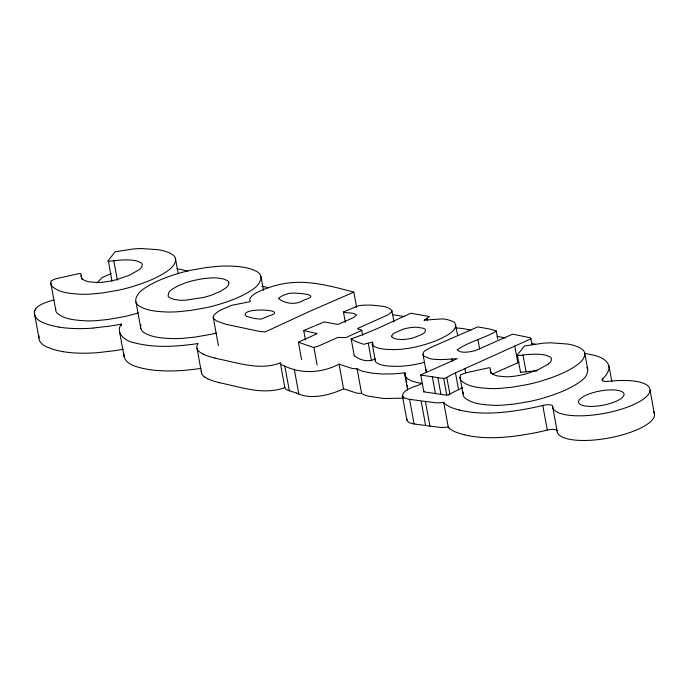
<?xml version="1.0" encoding="UTF-8"?>
<svg xmlns="http://www.w3.org/2000/svg" width="689" height="689" viewBox="0 0 689 689"><rect width="100%" height="100%" fill="white"/><g stroke="black" fill="none" stroke-linecap="round" stroke-linejoin="round"><path stroke-width="1.03" d="M305.416 339.832L303.72 330.505L314.468 325.966M353.836 292.153L309.654 311.368L265.076 331.986L258.478 331.202L225.656 324.226L216.656 320.996L213.59 318.482L213.211 317.319L214.072 314.804L219.386 310.575L231.332 305.399L250.202 301.627L249.719 299.129L251.321 296.537A34.183 10.731 -10.4 0 1 252.889 295.15A33.528 10.524 -10.4 0 1 256.902 292.532L263.792 289.337L273.257 286.107A34.7 10.895 -10.4 0 1 283.394 283.756C307.07 279.312 331.211 286.099 353.836 292.153L356.54 306.846M532.244 344.724L530.582 337.843L512.995 334.225A2.48 0.775 -10.4 0 0 512.185 334.337L475.531 350.546C469.812 351.898 461.673 353.862 457.048 349.917C468.666 341.778 483.73 338.454 496.166 331.366A2.825 0.887 -10.4 0 0 496.278 330.97L490.49 329.17L478.278 326.956A2.325 0.732 -10.4 0 0 477.288 327.077L430.487 347.626L425.087 350.684A19.223 6.037 -10.4 0 0 423.477 352.363L422.994 354.379L426.069 371.121A26.044 8.173 -10.4 0 0 426.732 372.491M345.275 322.418L343.458 311.936L358.556 305.727L362.672 305.227A48.773 15.313 -10.4 0 1 373.739 305.279C379.777 306.2 387.64 305.666 391.895 310.627L391.662 311.884L388.338 314.692L357.737 328.403L358.013 329.066L359.813 329.557A16.596 5.211 -10.4 0 1 360.476 329.652L361.759 330.367L354.99 333.407A26.139 8.208 -10.4 0 0 354.034 333.829L346.05 337.532L337.929 337.421L318.886 345.861L313.521 347.497L298.389 342.2L317.293 333.597L303.72 330.591M138.248 312.952L136.439 313.495A62.544 19.636 -10.4 0 1 122.358 316.992L107.338 319.558L95.814 320.686A51.529 16.183 -10.4 0 1 85.341 320.85C75.712 320.084 64.594 319.722 56.989 313.013A50.323 15.804 -10.4 0 1 55.654 309.594L50.779 282.998L51.279 280.681L55.568 278.847L79.226 273.559A2.437 0.767 -10.4 0 1 80.863 273.559L81.836 279.389M55.663 309.594L55.731 308.655M517.422 354.904L524.346 346.033L542.803 343.217A49.556 15.563 -10.4 0 1 550.856 342.829L567.633 344.035A74.369 23.348 -10.4 0 1 573.859 345.43L578.751 347.187L582.214 349.271A53.303 16.734 -10.4 0 1 584.599 352.57L587.872 370.234L586.563 375.255A59.59 18.706 -10.4 0 1 581.792 380.5C570.595 388.975 557.117 393.815 543.828 397.932A62.544 19.636 -10.4 0 1 529.738 401.429L514.717 404.004L503.194 405.123A51.529 16.183 -10.4 0 1 492.73 405.296C483.092 404.529 471.974 404.159 464.369 397.45A50.323 15.804 -10.4 0 1 463.042 394.03L459.968 377.288L460.691 374.704L466.384 372.732L488.423 367.848A2.437 0.767 -10.4 0 1 490.06 367.857L491.05 373.774M463.042 394.03L463.352 392.127M123.908 353.862C123.727 364.602 137.318 367.091 145.474 368.951C163.81 372.31 182.645 371.026 200.99 368.4M373.188 345.43L372.542 342.063L363.706 344.319L355.533 341.434L351.123 339.014M140.849 324.691L140.599 327.749L141.211 329.592A56.11 17.621 -10.4 0 0 144.268 332.804C152.682 337.653 162.793 338.213 172.284 338.609A55.912 17.561 -10.4 0 0 183.231 338.308L195.202 337.067L210.498 334.398A60.623 19.034 -10.4 0 0 216.346 333.054M375.479 359.546L375.359 360.993A24.632 7.734 -10.4 0 0 376.392 362.655C382.748 366.574 390.818 366.135 398.035 366.359A35.595 11.179 -10.4 0 0 405.761 365.842L407.776 365.609A37.817 11.877 -10.4 0 0 411.893 365.015A39.738 12.48 -10.4 0 0 419.868 363.465L423.804 362.492M339.419 364.292L352.105 368.434A22.858 7.174 -10.4 0 0 357.074 368.77A50.908 15.985 -10.4 0 0 363.318 371.449L372.293 373.205L382.412 374.015L393.617 373.886L405.003 372.87L405.218 376.082L407.63 378.881L411.996 381.095L418.051 382.739A49.97 15.692 -10.4 0 0 422.004 383.377C417.87 386.624 404.469 387.623 402.35 395.546L406.984 420.626L409.025 422.59L413.012 423.813A16.769 5.262 -10.4 0 0 413.882 423.95L425.621 425.483L421.1 400.843L409.361 399.319A16.769 5.262 -10.4 0 1 408.491 399.181L404.236 397.811L402.35 395.546M531.098 338.445L531.064 338.532A2.463 0.775 -10.4 0 1 530.702 338.902L455.472 372.87A91.525 28.74 -10.4 0 0 446.816 377.365M407.061 418.791L406.872 420.187M372.62 342.269L372.284 344.25L375.359 360.993M426.319 369.511L426.069 371.121M108.233 260.614L115.149 251.743L133.606 248.927A49.556 15.563 -10.4 0 1 141.658 248.54L158.436 249.745A74.369 23.348 -10.4 0 1 164.662 251.141L169.554 252.889L173.017 254.973A53.303 16.734 -10.4 0 1 175.402 258.28L175.523 261.148L174.3 264.223A59.59 18.706 -10.4 0 1 169.528 269.459C158.332 277.934 144.854 282.774 131.556 286.891A62.544 19.636 -10.4 0 1 117.475 290.396L102.454 292.963L90.931 294.082A51.529 16.183 -10.4 0 1 80.467 294.255C70.829 293.488 59.71 293.126 52.106 286.417A50.323 15.804 -10.4 0 1 50.779 282.998M93.377 328.007L109.336 326.155A88.158 27.681 -10.4 0 0 121.264 324.114C114.65 333.545 126.397 341.847 134.992 342.941C155.43 348.152 176.884 346.576 197.545 343.604M35.75 308.775L35.105 309.861A36.526 11.472 -10.4 0 0 34.889 310.394M96.865 282.869L102.308 277.486L111.248 273.516M548.349 364.007L539.099 369.287L526.43 373.782A30.91 9.706 -10.4 0 1 518.292 375.6A28.215 8.862 -10.4 0 1 515.338 376.082L511.135 376.564A23.443 7.364 -10.4 0 1 505.95 376.797L498.009 376.039A31.487 9.887 -10.4 0 1 491.403 372.973M424.045 391.274L423.58 391.8L440.934 394.358A59.702 18.741 -10.4 0 0 443.389 394.763L447.462 395.073A1.559 0.491 -10.4 0 0 448.384 394.883L448.642 394.797M457.694 335.44L455.041 323.227A33.218 10.43 -10.4 0 0 452.57 321.289L447.066 319.515A24.597 7.725 -10.4 0 0 441.959 318.921L426.31 319.98A9.198 2.885 -10.4 0 1 424.028 320.247L429.471 316.544L411.324 313.314A2.601 0.818 -10.4 0 0 410.446 313.417L379.484 327.568A191.594 60.158 -10.4 0 1 353.009 338.23L351.958 338.592A3.979 1.249 -10.4 0 0 350.994 338.997M354.525 355.533C358.461 359.701 368.632 362.888 375.152 358.84M462.672 387.7L458.547 389.612L455.472 372.87M315.493 325.492L324.33 321.909L337.954 324.476L353.276 317.715L356.532 315.054C353.156 311.79 347.549 313.624 343.398 312.151M492.402 374.093L519.118 362.199M339.066 364.145C322.09 372.982 301.739 374.299 284.824 366.117A26.225 8.234 -10.4 0 1 282.723 365.342L282.085 364.998A23.46 7.364 -10.4 0 1 280.302 362.957C260.184 370.587 238.971 363.12 219.076 359.072M343.682 388.82C329.488 395.297 310.308 400.145 296.528 393.023M429.97 370.742L457.22 358.659L451.941 358.986L452.32 361.079M429.109 371.104L420.471 375.023L437.859 377.615A54.457 17.096 -10.4 0 0 441.055 378.123L444.388 378.33A1.559 0.491 -10.4 0 0 445.318 378.14L445.568 378.054A8.122 2.549 -10.4 0 0 446.756 377.417L449.943 394.117A91.525 28.74 -10.4 0 1 458.59 389.621M265.584 317.293L267.935 316.329A28.309 8.888 -10.4 0 0 268.839 315.941C289.569 309.817 247.696 307.527 245.611 313.581A8.552 2.687 -10.4 0 0 245.034 314.399L246.274 316.225L252.458 318.06A126.139 39.609 -10.4 0 0 254.672 318.525L261.028 319.171A28.309 8.888 -10.4 0 1 261.932 318.774L265.265 317.422M296.382 392.98L289.346 390.758A26.225 8.234 -10.4 0 1 287.244 389.974L286.607 389.638A23.46 7.364 -10.4 0 1 284.824 387.588C263.181 395.598 240.633 386.96 219.283 382.688M54.121 299.939L50.831 300.835A25.381 7.967 -10.4 0 0 35.561 308.793M198.079 343.518L198.079 343.518A48.161 15.124 -10.4 0 0 197.571 349.676A55.843 17.535 -10.4 0 0 200.421 352.535L203.289 354.163M82.215 278.683A31.487 9.887 -10.4 0 0 88.778 281.758L96.753 282.499A23.443 7.364 -10.4 0 0 101.946 282.275L106.149 281.784A28.215 8.862 -10.4 0 0 109.095 281.31A30.91 9.706 -10.4 0 0 117.242 279.484L129.902 274.997L139.152 269.709A31.177 9.792 -10.4 0 0 142.063 266.195L142.218 264.309A23.314 7.321 -10.4 0 0 141.064 262.742L136.853 260.985A32.659 10.257 -10.4 0 0 124.158 259.925A44.776 14.056 -10.4 0 0 113.797 260.761L108.655 261.269M548.349 364.007A31.177 9.792 -10.4 0 0 551.26 360.485L551.415 358.599A23.314 7.321 -10.4 0 0 550.253 357.031L546.041 355.274A32.659 10.257 -10.4 0 0 533.355 354.224A44.776 14.056 -10.4 0 0 522.985 355.05L517.844 355.558M403.323 398.156L383.894 398.518L367.831 396.089A50.908 15.985 -10.4 0 1 361.579 393.41A22.858 7.174 -10.4 0 1 356.626 393.066L343.94 388.932M437.584 359.529L441.511 359.563A59.883 18.801 -10.4 0 0 451.95 358.969M520.867 372.301L526.069 371.776L522.994 355.033M392.609 314.675L404.667 316.621M261.88 286.331L268.917 287.675M584.565 353.268C593.108 355.223 605.898 356.334 609.016 366.135L611.841 381.534M59.047 327.103L57.041 326.75A101.145 31.754 -10.4 0 1 48.833 324.777L42.813 322.547A74.016 23.237 -10.4 0 1 34.769 310.403M63.569 351.743L61.562 351.39A101.145 31.754 -10.4 0 1 53.354 349.409L47.334 347.187A74.016 23.237 -10.4 0 1 39.084 335.819M421.987 400.989L435.965 402.781A23.598 7.407 -10.4 0 0 443.733 402.445L444.483 403.254M426.569 425.638L440.486 427.421A23.598 7.407 -10.4 0 0 448.255 427.077L449.004 427.895M535.301 344.156L531.744 343.578A27.482 8.63 -10.4 0 0 531.529 343.553M505.648 337.937L497.355 336.404A39.721 12.471 -10.4 0 0 497.131 336.378M355.851 306.777L356.446 306.906M218.456 358.935L214.761 358.047M468.141 329.575L462.603 328.524A46.576 14.624 -10.4 0 0 456.066 327.99M459.262 410.058C482.541 415.613 506.88 412.642 530.108 408.267A85.014 26.699 -10.4 0 0 542.76 405.425A7.915 2.489 -10.4 0 1 552.561 406.234A49.47 15.528 -10.4 0 0 598.974 414.27A49.47 15.528 -10.4 0 0 649.787 391.705A49.47 15.528 -10.4 0 0 608.594 381.353A7.915 2.489 -10.4 0 1 602.591 378.855A82.137 25.786 -10.4 0 0 606.983 373.774L608.809 369.778L609.016 366.135M463.783 434.69C487.063 440.254 511.402 437.282 534.63 432.899A85.014 26.699 -10.4 0 0 547.281 430.065A7.915 2.489 -10.4 0 1 557.082 430.875A49.47 15.528 -10.4 0 0 611.083 437.584A49.47 15.528 -10.4 0 0 653.448 411.591M187.692 271.165L183.679 270.097A91.181 28.628 -10.4 0 0 176.763 268.762M207.811 378.795L204.934 377.176M135.948 302.092L136.327 302.996A56.11 17.621 -10.4 0 0 139.393 306.2C147.808 311.058 157.91 311.609 167.401 312.014A55.912 17.561 -10.4 0 0 178.356 311.704L190.319 310.472L205.615 307.802A60.623 19.034 -10.4 0 0 217.164 304.943C230.057 301.084 243.045 296.434 254.043 288.493A60.236 18.913 -10.4 0 0 258.547 284.187L261.079 278.907L260.468 275.075A56.024 17.595 -10.4 0 0 257.376 271.871C248.918 267.031 238.782 266.454 229.256 266.032A56.059 17.604 -10.4 0 0 218.353 266.307L206.476 267.513L191.258 270.166A60.399 18.965 -10.4 0 0 179.743 273.025C167.393 276.677 155.077 281.19 144.328 288.407A61.261 19.232 -10.4 0 0 138.317 293.824L136.353 297.028L135.647 300.171L140.832 328.696M584.599 352.57L584.72 355.438L583.488 358.513A59.59 18.706 -10.4 0 1 578.717 363.758C567.521 372.232 554.042 377.072 540.753 381.189A62.544 19.636 -10.4 0 1 526.672 384.686L511.643 387.261L500.119 388.381A51.529 16.183 -10.4 0 1 489.655 388.553C480.018 387.778 468.899 387.416 461.294 380.707A50.323 15.804 -10.4 0 1 459.968 377.288M650.028 390.077L654.55 414.709M602.591 378.855L602.875 380.397M552.561 406.234L557.082 430.875M542.76 405.425L547.281 430.065M517.405 355.36L520.479 372.103M514.778 346.016L517.852 362.758M496.226 330.884L497.759 339.255M477.925 339.617L479.656 349.039M464.877 368.494L465.643 372.68M443.682 378.356L446.748 395.098M443.733 402.436L448.255 427.077M426.939 318.361L427.326 320.454M437.859 377.615L440.934 394.358M432.322 376.676L435.396 393.419M420.815 375.178L423.89 391.92M425.432 401.592L429.953 426.233M405.003 372.87L405.287 374.403M405.855 377.486L406.14 379.028M406.415 380.569L406.699 382.102M407.268 385.185L407.552 386.727M409.593 399.344L414.115 423.985M404.856 374.807L407.681 390.207M391.895 310.627L393.962 321.918M368.262 343.217L371.328 359.968M361.777 330.203L362.715 335.336M357.074 368.761L361.596 393.402M351.261 339.427L354.335 356.17M339.031 364.128L343.553 388.768M313.926 347.506L317.129 364.955M298.389 342.2L301.593 359.649M294.289 369.295L298.811 393.936M284.824 366.117L289.346 390.758M280.302 362.931L284.824 387.562M260.855 275.979L263.482 290.293M213.211 317.319L218.413 345.654M196.976 348.143L201.498 372.775M175.402 258.28L178.218 273.619M113.797 260.735L117.371 280.173M121.273 324.114L121.548 325.656M119.74 332.865L124.261 357.496M34.459 313.435L38.98 338.075M108.294 260.485L111.988 281.396M455.774 324.975L455.541 326.982L453.948 329.798A43.183 13.556 -10.4 0 1 449.142 334.019C439.289 340.228 428.058 343.983 416.793 346.722A39.738 12.48 -10.4 0 1 410.825 347.936A37.817 11.877 -10.4 0 1 404.701 348.867L402.686 349.099A35.595 11.179 -10.4 0 1 394.961 349.616C387.752 349.392 379.673 349.831 373.317 345.912A24.632 7.734 -10.4 0 1 372.284 344.25M108.509 261.295A2.782 0.87 -10.4 0 1 108.328 260.606M82.129 278.701A46.525 14.607 -10.4 0 1 81.156 275.281M422.994 354.379A26.044 8.173 -10.4 0 0 424.312 356.368L430.677 358.797A30.549 9.594 -10.4 0 0 437.593 359.52M517.697 355.584A2.782 0.87 -10.4 0 1 517.517 354.904M491.317 372.999A46.525 14.607 -10.4 0 1 490.344 369.58M459.399 409.998A84.98 26.682 -10.4 0 1 444.293 403.306M463.921 434.63A84.98 26.682 -10.4 0 1 448.815 427.947M214.83 358.022A116.846 36.689 -10.4 0 1 203.186 354.198M219.352 382.653A116.846 36.689 -10.4 0 1 207.708 378.829M204.943 377.176A55.843 17.535 -10.4 0 1 202.066 374.316A48.161 15.124 -10.4 0 1 201.498 370.777M93.316 328.093A76.953 24.158 -10.4 0 1 59.082 327.086M123.236 349.228A88.158 27.681 -10.4 0 1 113.857 350.796L97.898 352.639A76.953 24.158 -10.4 0 1 63.603 351.726M468.115 329.583A56.395 17.707 -10.4 0 1 470.897 330.358M526.06 371.793A44.776 14.056 -10.4 0 1 536.438 370.949A32.616 10.24 -10.4 0 1 537.274 370.949M520.772 372.327A2.782 0.87 -10.4 0 1 520.591 371.647M586.795 367.59A53.303 16.734 -10.4 0 1 587.674 369.313M449.831 394.16A8.122 2.549 -10.4 0 1 448.685 394.806M228.903 283.024L228.412 284.996A30.049 9.439 -10.4 0 1 225.665 288.054L220.592 291.24L212.367 294.806A31.815 9.99 -10.4 0 1 202.979 297.562L185.22 300.206A24.976 7.837 -10.4 0 1 179.019 300.146L173.757 299.336L169.942 297.906A25.45 7.992 -10.4 0 1 168.099 295.986L168.762 292.541A31.229 9.81 -10.4 0 1 172.638 288.898L178.399 285.702L185.634 282.8A31.306 9.827 -10.4 0 1 193.687 280.501L199.526 279.295A34.295 10.766 -10.4 0 1 204.185 278.563L211.342 277.908A25.329 7.949 -10.4 0 1 217.543 277.986L223.761 279.045L227.284 280.569A25.605 8.044 -10.4 0 1 228.826 282.568L228.903 283.024M391.817 336.077L391.808 336.335A15.012 4.711 -10.4 0 0 392.644 337.722L396.115 339.022L401.368 339.531A14.857 4.668 -10.4 0 0 405.855 339.264L406.656 339.169A16.45 5.167 -10.4 0 0 408.276 338.928A15.778 4.952 -10.4 0 0 413.744 337.713L421.857 334.449A16.355 5.133 -10.4 0 0 424.777 332.124L425.139 331.538A19.283 6.055 -10.4 0 0 425.423 330.677L425.242 329.643A15.313 4.806 -10.4 0 0 423.408 328.257L416.957 327.215A15.236 4.789 -10.4 0 0 411.721 327.482L410.92 327.576A16.881 5.305 -10.4 0 0 408.465 327.955A15.899 4.995 -10.4 0 0 402.996 329.256L394.074 333.235A15.942 5.004 -10.4 0 0 392.093 335.242A16.863 5.297 -10.4 0 0 391.817 336.077M278.735 298.57C284.876 303.84 296.477 305.227 303.746 300.111C323.486 294.324 296.399 292.868 290.853 293.126A8.681 2.73 -10.4 0 0 288.665 293.505L282.964 295.383L279.148 297.769A9.327 2.928 -10.4 0 0 278.735 298.57M590.585 406.398A23.081 7.252 -10.4 0 0 624.027 394.142A23.081 7.252 -10.4 0 0 589.267 393.875A23.081 7.252 -10.4 0 0 590.585 406.398"/></g></svg>
